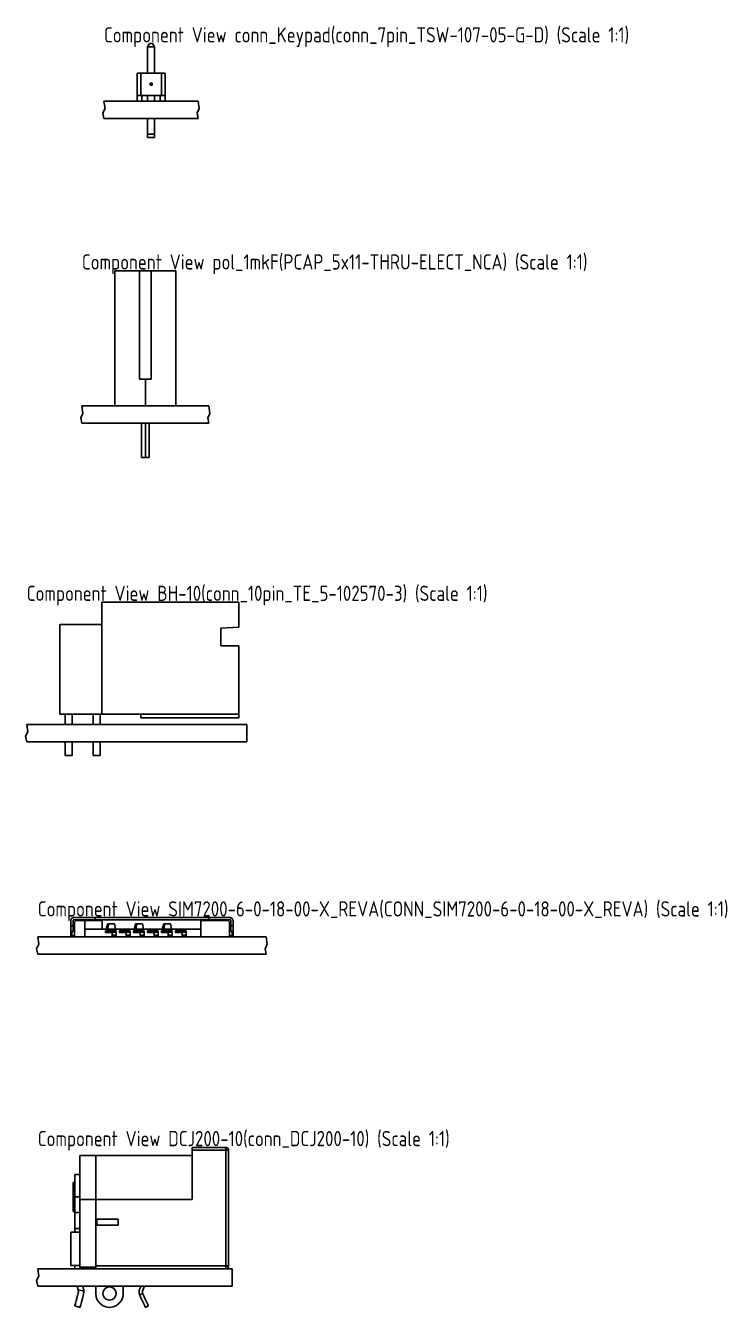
# Model space of a CAD drawing. Header units: inches. Extents: x -969 to 2045, y -594 to 12.
# Drawn here: x 1916.1 to 1979.7, y -429.2 to -313.1 of the extents above; entities that cross this region are included whole.
import ezdxf

# ---------------------------------------------------------------- set-up
doc = ezdxf.new("R2010")
doc.units = ezdxf.units.IN
doc.header["$MEASUREMENT"] = 0
doc.styles.add('GOST type A0', font='gost.TTF', dxfattribs={"height": 2.116667})

msp = doc.modelspace()

# ---------------------------------------------------------------- linework, layer by layer
at = {"color": 7}
for p, q in [((1927.113, -315.038), (1927.289, -314.733)), ((1927.113, -315.038), (1927.113, -317.4)), ((1927.748, -315.038), (1927.113, -315.038)), ((1927.572, -314.733), (1927.289, -314.733)), ((1927.572, -314.733), (1927.748, -315.038)), ((1927.748, -315.038), (1927.748, -317.4)), ((1926.161, -317.4), (1926.161, -319.432)), ((1926.161, -317.4), (1926.491, -317.4)), ((1926.491, -317.4), (1927.113, -317.4)), ((1926.491, -317.4), (1928.371, -317.4)), ((1926.491, -317.4), (1926.491, -319.432)), ((1927.748, -317.4), (1928.371, -317.4)), ((1928.371, -319.432), (1928.371, -317.4)), ((1928.371, -317.4), (1928.701, -317.4)), ((1928.701, -317.4), (1928.701, -319.432)), ((1927.345, -318.506), (1927.345, -318.327)), ((1927.345, -318.327), (1927.517, -318.327)), ((1927.517, -318.506), (1927.345, -318.506)), ((1927.517, -318.327), (1927.517, -318.506)), ((1923.161, -319.94), (1931.701, -319.94)), ((1923.261, -320.611), (1923.161, -319.94)), ((1926.161, -319.432), (1926.161, -319.94)), ((1926.491, -319.432), (1926.161, -319.432)), ((1928.371, -319.432), (1926.491, -319.432)), ((1926.593, -319.94), (1926.593, -319.432)), ((1927.113, -319.432), (1927.113, -319.94)), ((1927.748, -319.432), (1927.748, -319.94)), ((1928.269, -319.432), (1928.269, -319.94)), ((1928.701, -319.432), (1928.371, -319.432)), ((1928.701, -319.94), (1928.701, -319.432)), ((1931.801, -320.611), (1931.701, -319.94)), ((1923.061, -321.011), (1923.261, -320.611)), ((1923.161, -321.511), (1923.061, -321.011)), ((1923.161, -321.511), (1931.701, -321.511)), ((1927.113, -321.511), (1927.113, -322.938)), ((1927.748, -321.511), (1927.748, -322.938)), ((1931.601, -321.011), (1931.801, -320.611)), ((1931.701, -321.511), (1931.601, -321.011)), ((1927.748, -322.938), (1927.113, -322.938)), ((1927.113, -322.938), (1927.113, -323.242)), ((1927.748, -323.242), (1927.113, -323.242)), ((1927.748, -322.938), (1927.748, -323.242)), ((1924.161, -335.325), (1924.166, -335.325)), ((1924.161, -344.495), (1924.161, -335.325)), ((1924.166, -335.325), (1924.296, -335.325)), ((1924.296, -335.325), (1924.59, -335.325)), ((1924.59, -335.325), (1925.03, -335.325)), ((1925.03, -335.325), (1925.589, -335.325)), ((1925.589, -335.325), (1926.231, -335.325)), ((1926.231, -335.325), (1926.379, -335.325)), ((1926.379, -335.31), (1926.736, -335.31)), ((1926.379, -335.31), (1926.379, -345.129)), ((1926.736, -335.31), (1927.097, -335.31)), ((1927.097, -335.31), (1927.455, -335.31)), ((1927.455, -345.129), (1927.455, -335.31)), ((1927.455, -335.325), (1927.602, -335.325)), ((1927.602, -335.325), (1928.245, -335.325)), ((1928.245, -335.325), (1928.803, -335.325)), ((1928.803, -335.325), (1929.244, -335.325)), ((1929.244, -335.325), (1929.538, -335.325)), ((1929.538, -335.325), (1929.667, -335.325)), ((1929.667, -335.325), (1929.673, -335.325)), ((1929.673, -338.398), (1929.673, -335.325)), ((1929.673, -338.398), (1929.673, -347.568)), ((1924.161, -344.495), (1924.161, -347.568)), ((1926.736, -345.129), (1926.379, -345.129)), ((1927.097, -345.129), (1926.736, -345.129)), ((1926.917, -347.568), (1926.917, -345.129)), ((1927.455, -345.129), (1927.097, -345.129)), ((1921.061, -348.639), (1921.261, -348.239)), ((1921.161, -347.568), (1932.673, -347.568)), ((1921.261, -348.239), (1921.161, -347.568)), ((1932.573, -348.639), (1932.773, -348.239)), ((1932.773, -348.239), (1932.673, -347.568)), ((1921.161, -349.139), (1921.061, -348.639)), ((1921.161, -349.139), (1932.673, -349.139)), ((1926.561, -351.069), (1926.561, -349.139)), ((1926.917, -352.242), (1926.917, -349.139)), ((1927.272, -349.139), (1927.272, -352.242)), ((1932.673, -349.139), (1932.573, -348.639)), ((1926.561, -351.069), (1926.561, -352.242)), ((1926.562, -352.242), (1926.561, -352.242)), ((1926.579, -352.242), (1926.562, -352.242)), ((1926.617, -352.242), (1926.579, -352.242)), ((1926.673, -352.242), (1926.617, -352.242)), ((1926.746, -352.242), (1926.673, -352.242)), ((1926.828, -352.242), (1926.746, -352.242)), ((1926.917, -352.242), (1926.828, -352.242)), ((1927.005, -352.242), (1926.917, -352.242)), ((1927.088, -352.242), (1927.005, -352.242)), ((1927.16, -352.242), (1927.088, -352.242)), ((1927.217, -352.242), (1927.16, -352.242)), ((1927.255, -352.242), (1927.217, -352.242)), ((1927.272, -352.242), (1927.255, -352.242)), ((1927.272, -352.242), (1927.272, -352.242)), ((1922.971, -365.336), (1935.392, -365.336)), ((1922.971, -375.496), (1922.971, -365.336)), ((1935.392, -367.622), (1935.392, -365.336)), ((1919.161, -367.368), (1919.161, -375.496)), ((1919.161, -367.368), (1922.971, -367.368)), ((1933.741, -367.708), (1935.392, -367.622)), ((1933.741, -369.296), (1933.741, -367.708)), ((1935.392, -369.296), (1933.741, -369.296)), ((1935.392, -375.496), (1935.392, -369.296)), ((1919.161, -375.496), (1922.971, -375.496)), ((1919.656, -376.416), (1919.656, -375.496)), ((1920.291, -375.496), (1920.291, -376.416)), ((1922.196, -376.416), (1922.196, -375.496)), ((1922.831, -375.496), (1922.831, -376.416)), ((1922.971, -375.496), (1935.392, -375.496)), ((1926.502, -375.496), (1926.502, -375.813)), ((1935.392, -375.813), (1926.502, -375.813)), ((1935.392, -375.496), (1935.392, -375.813)), ((1916.061, -377.487), (1916.261, -377.087)), ((1916.161, -376.416), (1936.111, -376.416)), ((1916.261, -377.087), (1916.161, -376.416)), ((1936.111, -377.987), (1936.111, -376.416)), ((1916.161, -377.987), (1916.061, -377.487)), ((1916.161, -377.987), (1936.111, -377.987)), ((1919.656, -379.242), (1919.656, -377.987)), ((1920.291, -377.987), (1920.291, -379.242)), ((1922.196, -379.242), (1922.196, -377.987)), ((1922.831, -377.987), (1922.831, -379.242)), ((1920.291, -379.242), (1919.656, -379.242)), ((1922.831, -379.242), (1922.196, -379.242)), ((1920.161, -394.181), (1920.169, -394.116)), ((1920.161, -394.681), (1920.161, -394.181)), ((1920.161, -394.681), (1920.161, -394.811)), ((1920.361, -394.681), (1920.161, -394.681)), ((1920.161, -394.811), (1920.161, -394.931)), ((1920.169, -394.116), (1920.194, -394.056)), ((1920.194, -394.056), (1920.234, -394.004)), ((1920.234, -394.004), (1920.286, -393.965)), ((1920.286, -393.965), (1920.346, -393.94)), ((1920.346, -393.94), (1920.411, -393.931)), ((1920.363, -394.168), (1920.361, -394.181)), ((1920.361, -394.181), (1920.361, -394.681)), ((1920.361, -394.436), (1920.361, -394.412)), ((1920.371, -394.447), (1920.361, -394.412)), ((1920.361, -394.681), (1920.361, -394.811)), ((1920.361, -394.811), (1920.361, -394.931)), ((1920.361, -394.815), (1920.364, -394.817)), ((1920.367, -394.866), (1920.361, -394.861)), ((1920.368, -394.156), (1920.363, -394.168)), ((1920.364, -394.817), (1920.372, -394.819)), ((1920.364, -394.817), (1920.364, -394.817)), ((1920.376, -394.146), (1920.368, -394.156)), ((1920.371, -394.448), (1920.371, -394.447)), ((1920.372, -394.453), (1920.371, -394.448)), ((1920.373, -394.454), (1920.372, -394.453)), ((1920.372, -394.819), (1920.385, -394.821)), ((1920.372, -394.819), (1920.372, -394.819)), ((1920.373, -394.454), (1920.381, -394.466)), ((1920.386, -394.138), (1920.376, -394.146)), ((1920.381, -394.466), (1920.381, -394.467)), ((1920.385, -394.471), (1920.381, -394.467)), ((1920.386, -394.473), (1920.385, -394.471)), ((1920.385, -394.821), (1920.401, -394.822)), ((1920.385, -394.821), (1920.385, -394.821)), ((1920.398, -394.133), (1920.386, -394.138)), ((1920.396, -394.482), (1920.386, -394.473)), ((1920.397, -394.483), (1920.396, -394.482)), ((1920.401, -394.486), (1920.397, -394.483)), ((1920.411, -394.131), (1920.398, -394.133)), ((1920.403, -394.488), (1920.401, -394.486)), ((1920.401, -394.822), (1920.42, -394.823)), ((1920.401, -394.822), (1920.401, -394.822)), ((1920.414, -394.495), (1920.403, -394.488)), ((1920.411, -393.931), (1922.361, -393.931)), ((1920.411, -394.131), (1922.361, -394.131)), ((1920.415, -394.495), (1920.414, -394.495)), ((1920.42, -394.497), (1920.415, -394.495)), ((1920.422, -394.498), (1920.42, -394.497)), ((1920.42, -394.823), (1920.44, -394.824)), ((1920.42, -394.823), (1920.42, -394.823)), ((1920.437, -394.503), (1920.422, -394.498)), ((1920.439, -394.503), (1920.437, -394.503)), ((1920.439, -394.503), (1920.451, -394.505)), ((1920.44, -394.824), (1920.451, -394.824)), ((1920.44, -394.824), (1920.44, -394.824)), ((1920.451, -394.505), (1920.452, -394.505)), ((1920.451, -394.824), (1920.461, -394.824)), ((1920.452, -394.505), (1920.461, -394.506)), ((1920.461, -394.506), (1920.461, -394.514)), ((1920.461, -394.506), (1920.486, -394.506)), ((1920.461, -394.514), (1920.461, -394.543)), ((1920.461, -394.543), (1920.461, -394.592)), ((1920.461, -394.592), (1920.461, -394.658)), ((1920.461, -394.658), (1920.461, -394.737)), ((1920.461, -394.737), (1920.461, -394.824)), ((1920.461, -394.824), (1920.461, -394.835)), ((1920.461, -394.824), (1920.461, -394.835)), ((1920.461, -394.835), (1920.461, -394.845)), ((1920.461, -394.845), (1920.461, -394.856)), ((1920.461, -394.845), (1920.461, -394.856)), ((1920.461, -394.856), (1920.461, -394.882)), ((1920.461, -394.856), (1920.486, -394.856)), ((1920.636, -394.181), (1920.486, -394.331)), ((1920.486, -394.331), (1920.486, -395.671)), ((1920.636, -394.181), (1921.436, -394.181)), ((1921.436, -394.181), (1921.436, -395.671)), ((1921.436, -394.181), (1922.986, -394.181)), ((1923.743, -393.931), (1922.361, -393.931)), ((1922.361, -393.931), (1922.361, -394.131)), ((1922.361, -394.131), (1925.142, -394.131)), ((1922.986, -394.181), (1922.986, -394.981)), ((1923.495, -394.489), (1923.362, -394.981)), ((1923.499, -394.481), (1923.495, -394.489)), ((1923.612, -394.489), (1923.495, -394.489)), ((1923.606, -394.505), (1923.496, -394.981)), ((1923.617, -394.481), (1923.499, -394.481)), ((1923.613, -394.485), (1923.606, -394.505)), ((1924.105, -394.505), (1923.606, -394.505)), ((1923.617, -394.481), (1923.613, -394.485)), ((1923.931, -394.476), (1923.617, -394.481)), ((1923.743, -393.931), (1929.88, -393.931)), ((1923.743, -393.931), (1929.88, -393.931)), ((1925.124, -393.931), (1923.743, -393.931)), ((1923.931, -394.476), (1924.094, -394.481)), ((1924.094, -394.481), (1924.095, -394.481)), ((1924.095, -394.481), (1924.1, -394.488)), ((1924.1, -394.488), (1924.105, -394.505)), ((1924.105, -394.505), (1924.216, -394.981)), ((1927.377, -393.931), (1925.124, -393.931)), ((1925.142, -394.131), (1927.645, -394.131)), ((1925.142, -394.131), (1929.897, -394.131)), ((1926.035, -394.489), (1925.902, -394.981)), ((1926.039, -394.481), (1926.035, -394.489)), ((1926.152, -394.489), (1926.035, -394.489)), ((1926.146, -394.505), (1926.036, -394.981)), ((1926.157, -394.481), (1926.039, -394.481)), ((1926.153, -394.485), (1926.146, -394.505)), ((1926.645, -394.505), (1926.146, -394.505)), ((1926.157, -394.481), (1926.153, -394.485)), ((1926.471, -394.476), (1926.157, -394.481)), ((1926.471, -394.476), (1926.634, -394.481)), ((1926.634, -394.481), (1926.635, -394.481)), ((1926.635, -394.481), (1926.64, -394.488)), ((1926.64, -394.488), (1926.645, -394.505)), ((1926.645, -394.505), (1926.756, -394.981)), ((1929.88, -393.931), (1927.377, -393.931)), ((1927.645, -394.131), (1929.897, -394.131)), ((1928.575, -394.489), (1928.442, -394.981)), ((1928.579, -394.481), (1928.575, -394.489)), ((1928.692, -394.489), (1928.575, -394.489)), ((1928.686, -394.505), (1928.576, -394.981)), ((1928.697, -394.481), (1928.579, -394.481)), ((1928.693, -394.485), (1928.686, -394.505)), ((1929.185, -394.505), (1928.686, -394.505)), ((1928.697, -394.481), (1928.693, -394.485)), ((1929.011, -394.476), (1928.697, -394.481)), ((1929.011, -394.476), (1929.174, -394.481)), ((1929.174, -394.481), (1929.175, -394.481)), ((1929.175, -394.481), (1929.18, -394.488)), ((1929.18, -394.488), (1929.185, -394.505)), ((1929.185, -394.505), (1929.296, -394.981)), ((1932.661, -393.931), (1929.88, -393.931)), ((1929.897, -394.131), (1931.279, -394.131)), ((1931.279, -394.131), (1932.661, -394.131)), ((1931.936, -395.671), (1931.936, -394.181)), ((1931.936, -394.181), (1934.386, -394.181)), ((1932.661, -393.931), (1934.611, -393.931)), ((1932.661, -394.131), (1932.661, -393.931)), ((1932.661, -394.131), (1934.611, -394.131)), ((1934.386, -394.181), (1934.536, -394.331)), ((1934.536, -394.331), (1934.536, -395.671)), ((1934.561, -394.506), (1934.536, -394.506)), ((1934.561, -394.508), (1934.585, -394.505)), ((1934.561, -394.506), (1934.571, -394.505)), ((1934.561, -394.506), (1934.561, -394.506)), ((1934.561, -394.507), (1934.561, -394.506)), ((1934.561, -394.508), (1934.561, -394.507)), ((1934.561, -394.527), (1934.561, -394.508)), ((1934.561, -394.567), (1934.561, -394.527)), ((1934.561, -394.626), (1934.561, -394.567)), ((1934.561, -394.7), (1934.561, -394.626)), ((1934.561, -394.784), (1934.561, -394.7)), ((1934.561, -394.872), (1934.561, -394.784)), ((1934.585, -394.503), (1934.571, -394.505)), ((1934.585, -394.505), (1934.607, -394.496)), ((1934.602, -394.497), (1934.585, -394.503)), ((1934.585, -394.505), (1934.585, -394.505)), ((1934.607, -394.495), (1934.602, -394.497)), ((1934.607, -394.496), (1934.626, -394.484)), ((1934.621, -394.486), (1934.607, -394.495)), ((1934.607, -394.496), (1934.607, -394.496)), ((1934.611, -393.931), (1934.676, -393.94)), ((1934.611, -394.131), (1934.624, -394.133)), ((1934.626, -394.482), (1934.621, -394.486)), ((1934.624, -394.133), (1934.636, -394.138)), ((1934.626, -394.484), (1934.641, -394.468)), ((1934.637, -394.471), (1934.626, -394.482)), ((1934.626, -394.484), (1934.626, -394.484)), ((1934.636, -394.138), (1934.646, -394.146)), ((1934.641, -394.466), (1934.637, -394.471)), ((1934.641, -394.468), (1934.652, -394.449)), ((1934.649, -394.453), (1934.641, -394.466)), ((1934.641, -394.468), (1934.641, -394.468)), ((1934.646, -394.146), (1934.654, -394.156)), ((1934.652, -394.447), (1934.649, -394.453)), ((1934.652, -394.449), (1934.658, -394.428)), ((1934.657, -394.43), (1934.652, -394.447)), ((1934.652, -394.449), (1934.652, -394.449)), ((1934.654, -394.156), (1934.659, -394.168)), ((1934.661, -394.861), (1934.655, -394.866)), ((1934.657, -394.43), (1934.66, -394.417)), ((1934.659, -394.168), (1934.661, -394.181)), ((1934.66, -394.417), (1934.661, -394.406)), ((1934.66, -394.418), (1934.661, -394.408)), ((1934.66, -394.418), (1934.66, -394.418)), ((1934.66, -394.422), (1934.66, -394.418)), ((1934.661, -394.681), (1934.661, -394.181)), ((1934.661, -394.681), (1934.661, -394.811)), ((1934.861, -394.681), (1934.661, -394.681)), ((1934.661, -394.811), (1934.661, -394.931)), ((1934.676, -393.94), (1934.736, -393.965)), ((1934.736, -393.965), (1934.788, -394.004)), ((1934.788, -394.004), (1934.827, -394.056)), ((1934.827, -394.056), (1934.852, -394.116)), ((1934.852, -394.116), (1934.861, -394.181)), ((1934.861, -394.181), (1934.861, -394.681)), ((1934.861, -394.681), (1934.861, -394.811)), ((1934.861, -394.811), (1934.861, -394.931)), ((1917.161, -395.671), (1937.861, -395.671)), ((1917.261, -396.342), (1917.161, -395.671)), ((1920.161, -394.931), (1920.161, -395.035)), ((1920.161, -394.931), (1920.161, -395.581)), ((1920.161, -395.035), (1920.161, -395.114)), ((1920.161, -395.114), (1920.161, -395.164)), ((1920.161, -395.164), (1920.161, -395.181)), ((1920.161, -395.181), (1920.361, -395.181)), ((1920.161, -395.581), (1920.171, -395.581)), ((1920.171, -395.581), (1920.199, -395.581)), ((1920.171, -395.581), (1920.176, -395.581)), ((1920.176, -395.671), (1920.176, -395.581)), ((1920.199, -395.581), (1920.246, -395.581)), ((1920.246, -395.581), (1920.246, -395.181)), ((1920.246, -395.581), (1920.486, -395.581)), ((1920.361, -394.9), (1920.486, -394.916)), ((1920.361, -394.931), (1920.361, -395.035)), ((1920.361, -395.035), (1920.361, -395.114)), ((1920.361, -395.114), (1920.361, -395.164)), ((1920.361, -395.164), (1920.361, -395.181)), ((1920.384, -394.871), (1920.367, -394.866)), ((1920.412, -394.876), (1920.384, -394.871)), ((1920.486, -394.885), (1920.412, -394.876)), ((1921.436, -394.981), (1931.936, -394.981)), ((1923.306, -395.131), (1923.306, -395.281)), ((1923.306, -395.131), (1923.756, -395.131)), ((1923.306, -395.281), (1923.756, -395.281)), ((1923.756, -395.131), (1923.795, -395.131)), ((1923.756, -395.281), (1923.756, -395.131)), ((1923.756, -395.281), (1923.795, -395.281)), ((1923.795, -395.131), (1923.831, -395.131)), ((1923.795, -395.281), (1923.831, -395.281)), ((1923.831, -395.131), (1923.862, -395.131)), ((1923.831, -395.281), (1923.862, -395.281)), ((1923.862, -395.131), (1923.886, -395.131)), ((1923.862, -395.281), (1923.886, -395.281)), ((1923.886, -395.131), (1923.901, -395.131)), ((1923.886, -395.281), (1923.901, -395.281)), ((1923.901, -395.131), (1923.906, -395.131)), ((1923.901, -395.281), (1923.906, -395.281)), ((1923.906, -395.131), (1923.906, -395.135)), ((1923.906, -395.131), (1924.256, -395.131)), ((1923.906, -395.135), (1923.906, -395.146)), ((1923.906, -395.135), (1923.906, -395.244)), ((1923.906, -395.146), (1923.906, -395.162)), ((1923.906, -395.162), (1923.906, -395.185)), ((1923.906, -395.185), (1923.906, -395.213)), ((1923.906, -395.213), (1923.906, -395.244)), ((1923.906, -395.244), (1923.906, -395.503)), ((1923.906, -395.244), (1924.256, -395.244)), ((1923.906, -395.503), (1923.906, -395.511)), ((1924.256, -395.503), (1923.906, -395.503)), ((1923.906, -395.511), (1923.906, -395.518)), ((1923.906, -395.518), (1923.906, -395.523)), ((1923.906, -395.523), (1923.906, -395.528)), ((1923.906, -395.528), (1923.906, -395.53)), ((1923.906, -395.53), (1923.906, -395.531)), ((1923.906, -395.531), (1924.256, -395.531)), ((1923.906, -395.531), (1923.906, -395.671)), ((1924.256, -395.131), (1924.256, -395.139)), ((1924.256, -395.139), (1924.256, -395.162)), ((1924.256, -395.162), (1924.256, -395.198)), ((1924.256, -395.198), (1924.256, -395.244)), ((1924.256, -395.244), (1924.256, -395.503)), ((1924.256, -395.503), (1924.256, -395.515)), ((1924.256, -395.515), (1924.256, -395.524)), ((1924.256, -395.524), (1924.256, -395.529)), ((1924.256, -395.529), (1924.256, -395.531)), ((1924.256, -395.531), (1924.256, -395.671)), ((1924.576, -395.131), (1924.576, -395.281)), ((1924.576, -395.131), (1925.026, -395.131)), ((1924.576, -395.281), (1925.026, -395.281)), ((1925.026, -395.131), (1925.065, -395.131)), ((1925.026, -395.281), (1925.026, -395.131)), ((1925.026, -395.281), (1925.065, -395.281)), ((1925.065, -395.131), (1925.101, -395.131)), ((1925.065, -395.281), (1925.101, -395.281)), ((1925.101, -395.131), (1925.132, -395.131)), ((1925.101, -395.281), (1925.132, -395.281)), ((1925.132, -395.131), (1925.156, -395.131)), ((1925.132, -395.281), (1925.156, -395.281)), ((1925.156, -395.131), (1925.171, -395.131)), ((1925.156, -395.281), (1925.171, -395.281)), ((1925.171, -395.131), (1925.176, -395.131)), ((1925.171, -395.281), (1925.176, -395.281)), ((1925.176, -395.131), (1925.526, -395.131)), ((1925.176, -395.131), (1925.176, -395.135)), ((1925.176, -395.135), (1925.176, -395.146)), ((1925.176, -395.244), (1925.176, -395.135)), ((1925.176, -395.146), (1925.176, -395.162)), ((1925.176, -395.162), (1925.176, -395.185)), ((1925.176, -395.185), (1925.176, -395.213)), ((1925.176, -395.213), (1925.176, -395.244)), ((1925.176, -395.244), (1925.176, -395.503)), ((1925.176, -395.244), (1925.526, -395.244)), ((1925.176, -395.503), (1925.176, -395.511)), ((1925.526, -395.503), (1925.176, -395.503)), ((1925.176, -395.511), (1925.176, -395.518)), ((1925.176, -395.518), (1925.176, -395.523)), ((1925.176, -395.523), (1925.176, -395.528)), ((1925.176, -395.528), (1925.176, -395.53)), ((1925.176, -395.53), (1925.176, -395.531)), ((1925.176, -395.531), (1925.526, -395.531)), ((1925.176, -395.531), (1925.176, -395.671)), ((1925.526, -395.131), (1925.526, -395.139)), ((1925.526, -395.139), (1925.526, -395.162)), ((1925.526, -395.162), (1925.526, -395.198)), ((1925.526, -395.198), (1925.526, -395.244)), ((1925.526, -395.244), (1925.526, -395.503)), ((1925.526, -395.503), (1925.526, -395.515)), ((1925.526, -395.515), (1925.526, -395.524)), ((1925.526, -395.524), (1925.526, -395.529)), ((1925.526, -395.529), (1925.526, -395.531)), ((1925.526, -395.531), (1925.526, -395.671)), ((1925.846, -395.131), (1925.846, -395.281)), ((1925.846, -395.131), (1926.296, -395.131)), ((1925.846, -395.281), (1926.296, -395.281)), ((1926.296, -395.131), (1926.335, -395.131)), ((1926.296, -395.281), (1926.296, -395.131)), ((1926.296, -395.281), (1926.335, -395.281)), ((1926.335, -395.131), (1926.371, -395.131)), ((1926.335, -395.281), (1926.371, -395.281)), ((1926.371, -395.131), (1926.402, -395.131)), ((1926.371, -395.281), (1926.402, -395.281)), ((1926.402, -395.131), (1926.426, -395.131)), ((1926.402, -395.281), (1926.426, -395.281)), ((1926.426, -395.131), (1926.441, -395.131)), ((1926.426, -395.281), (1926.441, -395.281)), ((1926.441, -395.131), (1926.446, -395.131)), ((1926.441, -395.281), (1926.446, -395.281)), ((1926.446, -395.131), (1926.446, -395.135)), ((1926.446, -395.131), (1926.796, -395.131)), ((1926.446, -395.135), (1926.446, -395.146)), ((1926.446, -395.135), (1926.446, -395.244)), ((1926.446, -395.146), (1926.446, -395.162)), ((1926.446, -395.162), (1926.446, -395.185)), ((1926.446, -395.185), (1926.446, -395.213)), ((1926.446, -395.213), (1926.446, -395.244)), ((1926.446, -395.244), (1926.446, -395.503)), ((1926.446, -395.244), (1926.796, -395.244)), ((1926.446, -395.503), (1926.446, -395.511)), ((1926.796, -395.503), (1926.446, -395.503)), ((1926.446, -395.511), (1926.446, -395.518)), ((1926.446, -395.518), (1926.446, -395.523)), ((1926.446, -395.523), (1926.446, -395.528)), ((1926.446, -395.528), (1926.446, -395.53)), ((1926.446, -395.53), (1926.446, -395.531)), ((1926.446, -395.531), (1926.796, -395.531)), ((1926.446, -395.531), (1926.446, -395.671)), ((1926.796, -395.131), (1926.796, -395.139)), ((1926.796, -395.139), (1926.796, -395.162)), ((1926.796, -395.162), (1926.796, -395.198)), ((1926.796, -395.198), (1926.796, -395.244)), ((1926.796, -395.244), (1926.796, -395.503)), ((1926.796, -395.503), (1926.796, -395.515)), ((1926.796, -395.515), (1926.796, -395.524)), ((1926.796, -395.524), (1926.796, -395.529)), ((1926.796, -395.529), (1926.796, -395.531)), ((1926.796, -395.531), (1926.796, -395.671)), ((1927.116, -395.131), (1927.116, -395.281)), ((1927.116, -395.131), (1927.566, -395.131)), ((1927.116, -395.281), (1927.566, -395.281)), ((1927.566, -395.131), (1927.605, -395.131)), ((1927.566, -395.281), (1927.566, -395.131)), ((1927.566, -395.281), (1927.605, -395.281)), ((1927.605, -395.131), (1927.641, -395.131)), ((1927.605, -395.281), (1927.641, -395.281)), ((1927.641, -395.131), (1927.672, -395.131)), ((1927.641, -395.281), (1927.672, -395.281)), ((1927.672, -395.131), (1927.696, -395.131)), ((1927.672, -395.281), (1927.696, -395.281)), ((1927.696, -395.131), (1927.711, -395.131)), ((1927.696, -395.281), (1927.711, -395.281)), ((1927.711, -395.131), (1927.716, -395.131)), ((1927.711, -395.281), (1927.716, -395.281)), ((1927.716, -395.131), (1928.066, -395.131)), ((1927.716, -395.131), (1927.716, -395.135)), ((1927.716, -395.135), (1927.716, -395.146)), ((1927.716, -395.244), (1927.716, -395.135)), ((1927.716, -395.146), (1927.716, -395.162)), ((1927.716, -395.162), (1927.716, -395.185)), ((1927.716, -395.185), (1927.716, -395.213)), ((1927.716, -395.213), (1927.716, -395.244)), ((1927.716, -395.244), (1927.716, -395.503)), ((1927.716, -395.244), (1928.066, -395.244)), ((1927.716, -395.503), (1927.716, -395.511)), ((1928.066, -395.503), (1927.716, -395.503)), ((1927.716, -395.511), (1927.716, -395.518)), ((1927.716, -395.518), (1927.716, -395.523)), ((1927.716, -395.523), (1927.716, -395.528)), ((1927.716, -395.528), (1927.716, -395.53)), ((1927.716, -395.53), (1927.716, -395.531)), ((1927.716, -395.531), (1928.066, -395.531)), ((1927.716, -395.531), (1927.716, -395.671)), ((1928.066, -395.131), (1928.066, -395.139)), ((1928.066, -395.139), (1928.066, -395.162)), ((1928.066, -395.162), (1928.066, -395.198)), ((1928.066, -395.198), (1928.066, -395.244)), ((1928.066, -395.244), (1928.066, -395.503)), ((1928.066, -395.503), (1928.066, -395.515)), ((1928.066, -395.515), (1928.066, -395.524)), ((1928.066, -395.524), (1928.066, -395.529)), ((1928.066, -395.529), (1928.066, -395.531)), ((1928.066, -395.531), (1928.066, -395.671)), ((1928.386, -395.131), (1928.386, -395.281)), ((1928.386, -395.131), (1928.836, -395.131)), ((1928.386, -395.281), (1928.836, -395.281)), ((1928.836, -395.131), (1928.875, -395.131)), ((1928.836, -395.281), (1928.836, -395.131)), ((1928.836, -395.281), (1928.875, -395.281)), ((1928.875, -395.131), (1928.911, -395.131)), ((1928.875, -395.281), (1928.911, -395.281)), ((1928.911, -395.131), (1928.942, -395.131)), ((1928.911, -395.281), (1928.942, -395.281)), ((1928.942, -395.131), (1928.966, -395.131)), ((1928.942, -395.281), (1928.966, -395.281)), ((1928.966, -395.131), (1928.981, -395.131)), ((1928.966, -395.281), (1928.981, -395.281)), ((1928.981, -395.131), (1928.986, -395.131)), ((1928.981, -395.281), (1928.986, -395.281)), ((1928.986, -395.131), (1928.986, -395.135)), ((1928.986, -395.131), (1929.336, -395.131)), ((1928.986, -395.135), (1928.986, -395.146)), ((1928.986, -395.135), (1928.986, -395.244)), ((1928.986, -395.146), (1928.986, -395.162)), ((1928.986, -395.162), (1928.986, -395.185)), ((1928.986, -395.185), (1928.986, -395.213)), ((1928.986, -395.213), (1928.986, -395.244)), ((1928.986, -395.244), (1928.986, -395.503)), ((1928.986, -395.244), (1929.336, -395.244)), ((1928.986, -395.503), (1928.986, -395.511)), ((1929.336, -395.503), (1928.986, -395.503)), ((1928.986, -395.511), (1928.986, -395.518)), ((1928.986, -395.518), (1928.986, -395.523)), ((1928.986, -395.523), (1928.986, -395.528)), ((1928.986, -395.528), (1928.986, -395.53)), ((1928.986, -395.53), (1928.986, -395.531)), ((1928.986, -395.531), (1929.336, -395.531)), ((1928.986, -395.531), (1928.986, -395.671)), ((1929.336, -395.131), (1929.336, -395.139)), ((1929.336, -395.139), (1929.336, -395.162)), ((1929.336, -395.162), (1929.336, -395.198)), ((1929.336, -395.198), (1929.336, -395.244)), ((1929.336, -395.244), (1929.336, -395.503)), ((1929.336, -395.503), (1929.336, -395.515)), ((1929.336, -395.515), (1929.336, -395.524)), ((1929.336, -395.524), (1929.336, -395.529)), ((1929.336, -395.529), (1929.336, -395.531)), ((1929.336, -395.531), (1929.336, -395.671)), ((1929.656, -395.131), (1929.656, -395.281)), ((1929.656, -395.131), (1930.106, -395.131)), ((1929.656, -395.281), (1930.106, -395.281)), ((1930.106, -395.131), (1930.145, -395.131)), ((1930.106, -395.281), (1930.106, -395.131)), ((1930.106, -395.281), (1930.145, -395.281)), ((1930.145, -395.131), (1930.181, -395.131)), ((1930.145, -395.281), (1930.181, -395.281)), ((1930.181, -395.131), (1930.212, -395.131)), ((1930.181, -395.281), (1930.212, -395.281)), ((1930.212, -395.131), (1930.236, -395.131)), ((1930.212, -395.281), (1930.236, -395.281)), ((1930.236, -395.131), (1930.251, -395.131)), ((1930.236, -395.281), (1930.251, -395.281)), ((1930.251, -395.131), (1930.256, -395.131)), ((1930.251, -395.281), (1930.256, -395.281)), ((1930.256, -395.131), (1930.606, -395.131)), ((1930.256, -395.131), (1930.256, -395.135)), ((1930.256, -395.135), (1930.256, -395.146)), ((1930.256, -395.244), (1930.256, -395.135)), ((1930.256, -395.146), (1930.256, -395.162)), ((1930.256, -395.162), (1930.256, -395.185)), ((1930.256, -395.185), (1930.256, -395.213)), ((1930.256, -395.213), (1930.256, -395.244)), ((1930.256, -395.244), (1930.256, -395.503)), ((1930.256, -395.244), (1930.606, -395.244)), ((1930.256, -395.503), (1930.256, -395.511)), ((1930.606, -395.503), (1930.256, -395.503)), ((1930.256, -395.511), (1930.256, -395.518)), ((1930.256, -395.518), (1930.256, -395.523)), ((1930.256, -395.523), (1930.256, -395.528)), ((1930.256, -395.528), (1930.256, -395.53)), ((1930.256, -395.53), (1930.256, -395.531)), ((1930.256, -395.531), (1930.606, -395.531)), ((1930.256, -395.531), (1930.256, -395.671)), ((1930.606, -395.131), (1930.606, -395.139)), ((1930.606, -395.139), (1930.606, -395.162)), ((1930.606, -395.162), (1930.606, -395.198)), ((1930.606, -395.198), (1930.606, -395.244)), ((1930.606, -395.244), (1930.606, -395.503)), ((1930.606, -395.503), (1930.606, -395.515)), ((1930.606, -395.515), (1930.606, -395.524)), ((1930.606, -395.524), (1930.606, -395.529)), ((1930.606, -395.529), (1930.606, -395.531)), ((1930.606, -395.531), (1930.606, -395.671)), ((1934.61, -394.876), (1934.536, -394.885)), ((1934.536, -394.916), (1934.661, -394.9)), ((1934.536, -395.581), (1934.776, -395.581)), ((1934.561, -394.882), (1934.561, -394.872)), ((1934.638, -394.871), (1934.61, -394.876)), ((1934.655, -394.866), (1934.638, -394.871)), ((1934.661, -394.931), (1934.661, -395.035)), ((1934.661, -395.035), (1934.661, -395.114)), ((1934.661, -395.114), (1934.661, -395.164)), ((1934.661, -395.164), (1934.661, -395.181)), ((1934.661, -395.181), (1934.861, -395.181)), ((1934.776, -395.581), (1934.776, -395.181)), ((1934.776, -395.581), (1934.822, -395.581)), ((1934.822, -395.581), (1934.851, -395.581)), ((1934.836, -395.581), (1934.851, -395.581)), ((1934.836, -395.581), (1934.836, -395.671)), ((1934.851, -395.581), (1934.861, -395.581)), ((1934.861, -394.931), (1934.861, -395.035)), ((1934.861, -394.931), (1934.861, -395.581)), ((1934.861, -395.035), (1934.861, -395.114)), ((1934.861, -395.114), (1934.861, -395.164)), ((1934.861, -395.164), (1934.861, -395.181)), ((1937.961, -396.342), (1937.861, -395.671)), ((1917.061, -396.742), (1917.261, -396.342)), ((1917.161, -397.242), (1917.061, -396.742)), ((1937.761, -396.742), (1937.961, -396.342)), ((1937.861, -397.242), (1937.761, -396.742)), ((1917.161, -397.242), (1937.861, -397.242)), ((1920.961, -415.619), (1920.961, -415.482)), ((1922.411, -415.482), (1920.961, -415.482)), ((1920.961, -416.018), (1920.961, -415.619)), ((1922.411, -415.482), (1922.411, -415.619)), ((1922.411, -415.619), (1922.411, -415.482)), ((1931.161, -415.482), (1922.411, -415.482)), ((1922.411, -415.619), (1922.411, -416.018)), ((1922.411, -416.018), (1922.411, -415.619)), ((1931.161, -414.751), (1931.161, -414.742)), ((1931.161, -414.742), (1934.211, -414.742)), ((1931.161, -414.776), (1931.161, -414.751)), ((1931.161, -414.816), (1931.161, -414.776)), ((1931.161, -414.867), (1931.161, -414.816)), ((1931.161, -414.928), (1931.161, -414.867)), ((1931.161, -414.992), (1931.161, -414.928)), ((1931.161, -414.992), (1931.161, -419.482)), ((1934.211, -414.992), (1931.161, -414.992)), ((1934.211, -414.742), (1934.211, -414.751)), ((1934.276, -414.751), (1934.211, -414.742)), ((1934.211, -414.751), (1934.211, -414.776)), ((1934.211, -414.776), (1934.211, -414.816)), ((1934.211, -414.816), (1934.211, -414.867)), ((1934.211, -414.867), (1934.211, -414.928)), ((1934.211, -414.928), (1934.211, -414.992)), ((1934.276, -414.992), (1934.211, -414.992)), ((1934.211, -425.492), (1934.211, -414.992)), ((1934.336, -414.776), (1934.276, -414.751)), ((1934.336, -414.992), (1934.276, -414.992)), ((1934.388, -414.816), (1934.336, -414.776)), ((1934.388, -414.992), (1934.336, -414.992)), ((1934.427, -414.867), (1934.388, -414.816)), ((1934.427, -414.992), (1934.388, -414.992)), ((1934.452, -414.928), (1934.427, -414.867)), ((1934.452, -414.992), (1934.427, -414.992)), ((1934.461, -414.992), (1934.452, -414.928)), ((1934.461, -414.992), (1934.452, -414.992)), ((1934.461, -414.992), (1934.461, -425.492)), ((1920.961, -416.654), (1920.961, -416.018)), ((1920.961, -417.482), (1920.961, -416.654)), ((1922.411, -416.018), (1922.411, -416.654)), ((1922.411, -416.654), (1922.411, -416.018)), ((1922.411, -416.654), (1922.411, -417.482)), ((1922.411, -417.482), (1922.411, -416.654)), ((1920.361, -417.987), (1920.361, -417.942)), ((1920.511, -417.942), (1920.361, -417.942)), ((1920.361, -418.116), (1920.361, -417.987)), ((1920.511, -417.262), (1920.511, -417.192)), ((1920.961, -417.192), (1920.511, -417.192)), ((1920.511, -417.467), (1920.511, -417.262)), ((1920.511, -417.793), (1920.511, -417.467)), ((1920.511, -418.217), (1920.511, -417.793)), ((1920.961, -418.447), (1920.961, -417.482)), ((1922.411, -417.482), (1922.411, -418.447)), ((1922.411, -418.447), (1922.411, -417.482)), ((1920.361, -418.323), (1920.361, -418.116)), ((1920.361, -418.592), (1920.361, -418.323)), ((1920.361, -418.906), (1920.361, -418.592)), ((1920.361, -419.242), (1920.361, -418.906)), ((1920.361, -419.579), (1920.361, -419.242)), ((1920.361, -419.242), (1920.511, -419.242)), ((1920.511, -418.712), (1920.511, -418.217)), ((1920.511, -419.242), (1920.511, -418.712)), ((1920.511, -419.749), (1920.511, -419.242)), ((1920.961, -419.242), (1920.511, -419.242)), ((1920.961, -419.482), (1920.961, -418.447)), ((1922.411, -418.447), (1922.411, -419.482)), ((1922.411, -419.482), (1922.411, -418.447)), ((1920.361, -419.892), (1920.361, -419.579)), ((1920.361, -420.162), (1920.361, -419.892)), ((1920.361, -420.368), (1920.361, -420.162)), ((1920.361, -420.498), (1920.361, -420.368)), ((1920.511, -420.225), (1920.511, -419.749)), ((1920.511, -420.64), (1920.511, -420.225)), ((1920.961, -419.482), (1920.961, -425.592)), ((1922.411, -419.482), (1920.961, -419.482)), ((1931.161, -419.482), (1922.411, -419.482)), ((1922.411, -421.242), (1922.411, -419.482)), ((1920.361, -420.542), (1920.361, -420.498)), ((1920.511, -420.542), (1920.361, -420.542)), ((1920.511, -420.64), (1920.511, -422.096)), ((1920.961, -420.64), (1920.511, -420.64)), ((1922.411, -421.242), (1922.411, -425.557)), ((1924.461, -421.242), (1922.411, -421.242)), ((1922.411, -421.242), (1922.411, -421.792)), ((1922.511, -421.242), (1922.511, -421.792)), ((1924.461, -421.792), (1924.461, -421.242)), ((1920.161, -425.442), (1920.161, -422.442)), ((1920.161, -422.442), (1920.961, -422.442)), ((1920.511, -422.159), (1920.511, -422.096)), ((1920.961, -422.096), (1920.511, -422.096)), ((1920.511, -422.242), (1920.511, -422.159)), ((1920.511, -422.159), (1920.511, -422.242)), ((1920.511, -422.339), (1920.511, -422.242)), ((1920.511, -422.442), (1920.511, -422.339)), ((1924.461, -421.792), (1922.411, -421.792)), ((1922.411, -425.492), (1922.411, -421.792)), ((1917.161, -425.742), (1934.784, -425.742)), ((1917.261, -426.413), (1917.161, -425.742)), ((1920.161, -425.442), (1920.961, -425.442)), ((1920.511, -425.442), (1920.511, -425.742)), ((1922.411, -425.592), (1920.961, -425.592)), ((1921.011, -425.592), (1921.011, -425.742)), ((1922.411, -425.557), (1922.411, -425.492)), ((1922.411, -425.492), (1934.211, -425.492)), ((1922.411, -425.617), (1922.411, -425.557)), ((1922.411, -425.592), (1922.411, -425.734)), ((1922.411, -425.742), (1922.411, -425.592)), ((1922.411, -425.669), (1922.411, -425.617)), ((1922.411, -425.709), (1922.411, -425.669)), ((1922.411, -425.734), (1922.411, -425.709)), ((1922.411, -425.742), (1922.411, -425.734)), ((1934.276, -425.492), (1934.211, -425.492)), ((1934.211, -425.492), (1934.211, -425.557)), ((1934.211, -425.557), (1934.211, -425.617)), ((1934.211, -425.617), (1934.211, -425.669)), ((1934.211, -425.669), (1934.211, -425.709)), ((1934.211, -425.709), (1934.211, -425.734)), ((1934.211, -425.734), (1934.211, -425.742)), ((1934.211, -425.742), (1934.276, -425.734)), ((1934.336, -425.492), (1934.276, -425.492)), ((1934.336, -425.709), (1934.276, -425.734)), ((1934.388, -425.492), (1934.336, -425.492)), ((1934.388, -425.669), (1934.336, -425.709)), ((1934.427, -425.492), (1934.388, -425.492)), ((1934.427, -425.617), (1934.388, -425.669)), ((1934.452, -425.492), (1934.427, -425.492)), ((1934.452, -425.557), (1934.427, -425.617)), ((1934.461, -425.492), (1934.452, -425.557)), ((1934.461, -425.492), (1934.452, -425.492)), ((1934.784, -427.313), (1934.784, -425.742)), ((1917.061, -426.813), (1917.261, -426.413)), ((1917.161, -427.313), (1917.061, -426.813)), ((1917.161, -427.313), (1934.784, -427.313)), ((1920.728, -427.313), (1920.815, -427.639)), ((1921.32, -427.591), (1921.246, -427.313)), ((1922.411, -427.992), (1922.411, -427.313)), ((1924.911, -427.992), (1924.911, -427.313)), ((1926.52, -427.313), (1926.41, -427.547)), ((1926.682, -427.674), (1926.851, -427.313)), ((1920.646, -428.639), (1920.735, -428.308)), ((1920.735, -428.308), (1920.837, -427.928)), ((1920.837, -427.721), (1920.815, -427.639)), ((1920.815, -427.639), (1921.35, -427.782)), ((1920.851, -427.824), (1920.837, -427.721)), ((1920.837, -427.928), (1920.851, -427.824)), ((1921.218, -428.437), (1921.129, -428.768)), ((1921.32, -428.057), (1921.218, -428.437)), ((1921.334, -427.654), (1921.32, -427.591)), ((1921.351, -427.824), (1921.32, -428.057)), ((1921.344, -427.718), (1921.334, -427.654)), ((1921.35, -427.782), (1921.344, -427.718)), ((1921.35, -427.782), (1921.351, -427.824)), ((1922.454, -428.316), (1922.411, -427.992)), ((1922.578, -428.617), (1922.454, -428.316)), ((1923.061, -427.992), (1923.081, -427.837)), ((1923.081, -428.148), (1923.061, -427.992)), ((1923.081, -427.837), (1923.141, -427.692)), ((1923.141, -428.292), (1923.081, -428.148)), ((1923.141, -427.692), (1923.237, -427.568)), ((1923.237, -428.417), (1923.141, -428.292)), ((1923.237, -427.568), (1923.361, -427.473)), ((1923.361, -428.512), (1923.237, -428.417)), ((1923.361, -427.473), (1923.506, -427.413)), ((1923.506, -428.572), (1923.361, -428.512)), ((1923.506, -427.413), (1923.661, -427.392)), ((1923.661, -427.392), (1923.816, -427.413)), ((1923.816, -427.413), (1923.961, -427.473)), ((1923.961, -428.512), (1923.816, -428.572)), ((1923.961, -427.473), (1924.085, -427.568)), ((1924.085, -428.417), (1923.961, -428.512)), ((1924.085, -427.568), (1924.181, -427.692)), ((1924.181, -428.292), (1924.085, -428.417)), ((1924.181, -427.692), (1924.241, -427.837)), ((1924.241, -428.148), (1924.181, -428.292)), ((1924.241, -427.837), (1924.261, -427.992)), ((1924.261, -427.992), (1924.241, -428.148)), ((1924.868, -428.316), (1924.743, -428.617)), ((1924.911, -427.992), (1924.868, -428.316)), ((1926.354, -427.731), (1926.349, -427.923)), ((1926.349, -427.923), (1926.397, -428.109)), ((1926.41, -427.547), (1926.354, -427.731)), ((1926.397, -428.109), (1926.67, -427.982)), ((1926.41, -428.139), (1926.397, -428.109)), ((1926.544, -428.426), (1926.41, -428.139)), ((1926.669, -428.693), (1926.544, -428.426)), ((1926.647, -427.879), (1926.651, -427.774)), ((1926.67, -427.982), (1926.647, -427.879)), ((1926.651, -427.774), (1926.682, -427.674)), ((1926.67, -427.982), (1926.682, -428.012)), ((1926.682, -428.012), (1926.816, -428.3)), ((1926.816, -428.3), (1926.941, -428.566)), ((1920.519, -429.113), (1920.534, -429.057)), ((1920.519, -429.113), (1921.002, -429.242)), ((1920.534, -429.057), (1920.578, -428.895)), ((1920.578, -428.895), (1920.646, -428.639)), ((1921.017, -429.187), (1921.002, -429.242)), ((1921.061, -429.025), (1921.017, -429.187)), ((1921.129, -428.768), (1921.061, -429.025)), ((1922.777, -428.876), (1922.578, -428.617)), ((1923.036, -429.075), (1922.777, -428.876)), ((1923.337, -429.2), (1923.036, -429.075)), ((1923.661, -429.242), (1923.337, -429.2)), ((1923.661, -428.592), (1923.506, -428.572)), ((1923.816, -428.572), (1923.661, -428.592)), ((1923.984, -429.2), (1923.661, -429.242)), ((1924.286, -429.075), (1923.984, -429.2)), ((1924.545, -428.876), (1924.286, -429.075)), ((1924.743, -428.617), (1924.545, -428.876)), ((1926.775, -428.921), (1926.669, -428.693)), ((1926.857, -429.095), (1926.775, -428.921)), ((1926.908, -429.205), (1926.857, -429.095)), ((1926.925, -429.242), (1926.908, -429.205)), ((1926.925, -429.242), (1927.197, -429.116)), ((1926.941, -428.566), (1927.047, -428.794)), ((1927.047, -428.794), (1927.128, -428.969)), ((1927.128, -428.969), (1927.179, -429.078)), ((1927.179, -429.078), (1927.197, -429.116))]:
    msp.add_line(p, q, dxfattribs=at)

# ---------------------------------------------------------------- texts
at = {"color": 7, "style": 'GOST type A0'}
for s, p in [('Component View conn_Keypad(conn_7pin_TSW-107-05-G-D) (Scale 1:1)', (1923.161, -314.63)), ('Component View pol_1mkF(PCAP_5x11-THRU-ELECT_NCA) (Scale 1:1)', (1921.161, -335.207)), ('Component View BH-10(conn_10pin_TE_5-102570-3) (Scale 1:1)', (1916.161, -365.233)), ('Component View SIM7200-6-0-18-00-X_REVA(CONN_SIM7200-6-0-18-00-X_REVA) (Scale 1:1)', (1917.161, -393.828)), ('Component View DCJ200-10(conn_DCJ200-10) (Scale 1:1)', (1917.161, -414.639))]:
    msp.add_text(s, height=1.37958, dxfattribs=at).set_placement(p)

doc.saveas('drawing.dxf')
